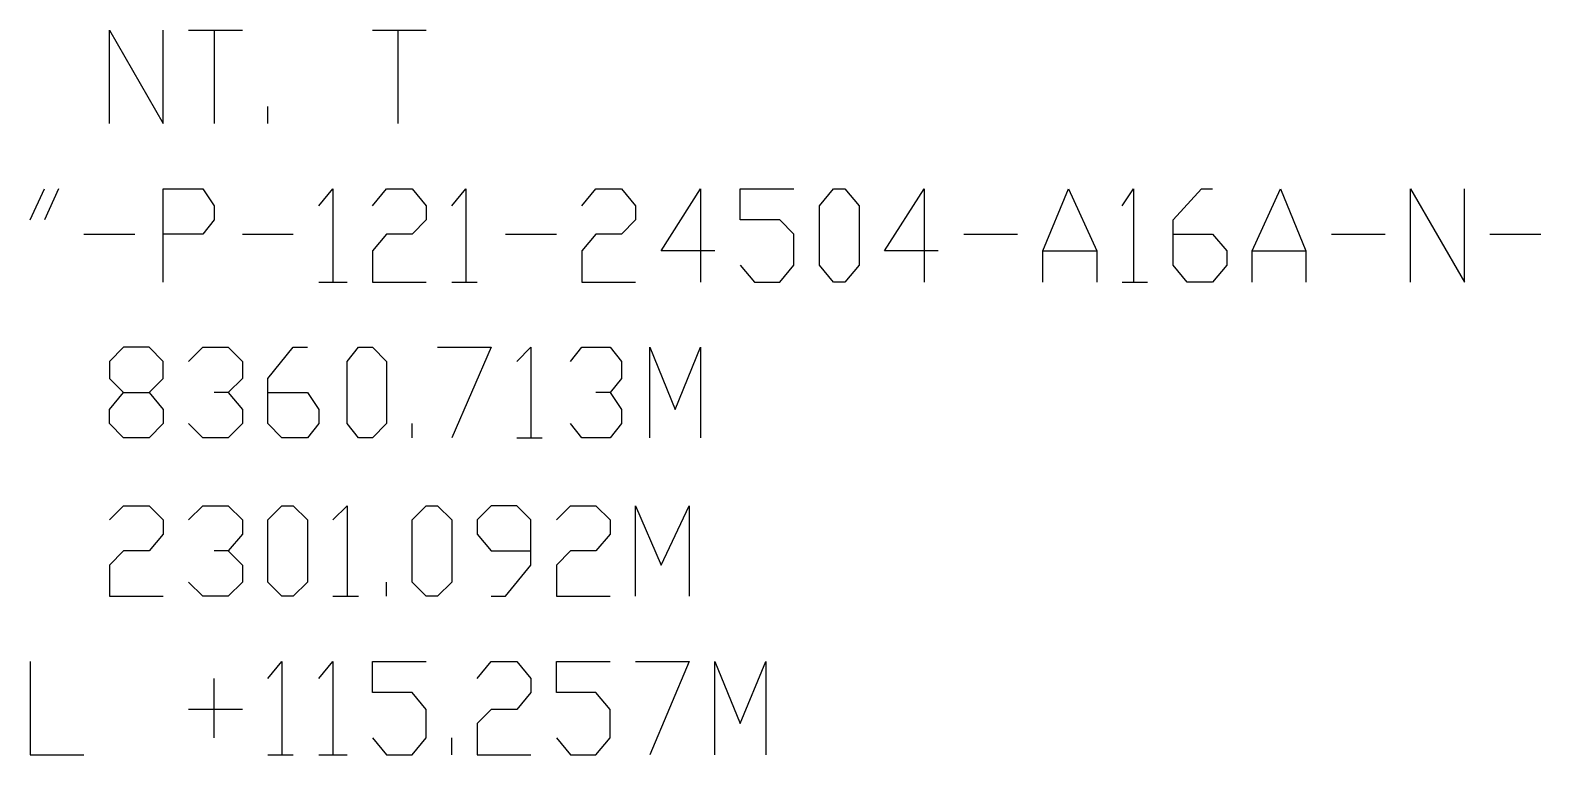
# Model space of a CAD drawing. Header units: millimetres. Extents: x 43 to 817, y 0 to 715.
# Drawn here: x 611.1 to 675.2, y 61.5 to 92.2 of the extents above; entities that cross this region are included whole.
import ezdxf

# ---------------------------------------------------------------- set-up
doc = ezdxf.new("R2010")
doc.units = ezdxf.units.MM
doc.layers.add('DIAGRAM', color=4, linetype='Continuous')

msp = doc.modelspace()

# ---------------------------------------------------------------- linework, layer by layer
at = {"layer": 'DIAGRAM'}
for p, q in [((614.44, 88.24), (614.44, 92.2)), ((614.44, 92.2), (616.72, 88.24)), ((616.72, 88.24), (616.72, 92.2)), ((617.8, 92.2), (620.08, 92.2)), ((618.88, 92.2), (618.88, 88.24)), ((625.6, 92.2), (627.88, 92.2)), ((626.68, 92.2), (626.68, 88.24)), ((621.16, 88.24), (621.16, 88.96)), ((611.08, 84.16), (611.68, 85.48)), ((612.28, 85.48), (611.68, 84.16)), ((616.72, 81.52), (616.72, 85.48)), ((616.72, 85.48), (618.4, 85.48)), ((618.4, 85.48), (618.88, 84.76)), ((623.32, 84.76), (623.92, 85.48)), ((623.92, 85.48), (623.92, 81.52)), ((625.6, 84.76), (626.2, 85.48)), ((626.2, 85.48), (627.28, 85.48)), ((627.28, 85.48), (627.88, 84.76)), ((628.96, 84.76), (629.56, 85.48)), ((629.56, 85.48), (629.56, 81.52)), ((634.48, 84.76), (635.08, 85.48)), ((635.08, 85.48), (636.16, 85.48)), ((636.16, 85.48), (636.76, 84.76)), ((637.84, 82.84), (639.52, 85.48)), ((639.52, 85.48), (639.52, 81.52)), ((641.2, 84.16), (641.2, 85.48)), ((641.2, 85.48), (643.48, 85.48)), ((644.56, 84.76), (645.16, 85.48)), ((645.16, 85.48), (645.64, 85.48)), ((645.64, 85.48), (646.24, 84.76)), ((647.32, 82.84), (649, 85.48)), ((649, 85.48), (649, 81.52)), ((654.04, 82.84), (655.12, 85.48)), ((655.12, 85.48), (656.32, 82.84)), ((657.4, 84.76), (657.88, 85.48)), ((657.88, 85.48), (657.88, 81.52)), ((659.56, 84.16), (660.76, 85.48)), ((660.76, 85.48), (661.24, 85.48)), ((662.92, 82.84), (664.12, 85.48)), ((664.12, 85.48), (665.2, 82.84)), ((669.64, 81.52), (669.64, 85.48)), ((669.64, 85.48), (671.92, 81.52)), ((671.92, 81.52), (671.92, 85.48)), ((618.88, 84.76), (618.88, 84.16)), ((627.88, 84.76), (627.88, 84.16)), ((636.76, 84.76), (636.76, 84.16)), ((644.56, 82.24), (644.56, 84.76)), ((646.24, 84.76), (646.24, 82.24)), ((618.88, 84.16), (618.4, 83.56)), ((627.88, 84.16), (627.28, 83.56)), ((636.76, 84.16), (636.16, 83.56)), ((642.88, 84.16), (641.2, 84.16)), ((643.48, 83.56), (642.88, 84.16)), ((659.56, 82.24), (659.56, 84.16)), ((613.36, 83.56), (615.52, 83.56)), ((618.4, 83.56), (616.72, 83.56)), ((620.08, 83.56), (622.24, 83.56)), ((626.2, 83.56), (625.6, 82.84)), ((627.28, 83.56), (626.2, 83.56)), ((631.24, 83.56), (633.4, 83.56)), ((635.08, 83.56), (634.48, 82.84)), ((636.16, 83.56), (635.08, 83.56)), ((643.48, 82.24), (643.48, 83.56)), ((650.68, 83.56), (652.96, 83.56)), ((659.56, 83.56), (661.24, 83.56)), ((661.24, 83.56), (661.84, 82.84)), ((666.28, 83.56), (668.56, 83.56)), ((673, 83.56), (675.16, 83.56)), ((625.6, 82.84), (625.6, 81.52)), ((634.48, 82.84), (634.48, 81.52)), ((640.12, 82.84), (637.84, 82.84)), ((649.6, 82.84), (647.32, 82.84)), ((654.04, 81.52), (654.04, 82.84)), ((654.04, 82.84), (656.32, 82.84)), ((656.32, 82.84), (656.32, 81.52)), ((661.84, 82.84), (661.84, 82.24)), ((662.92, 81.52), (662.92, 82.84)), ((662.92, 82.84), (665.2, 82.84)), ((665.2, 82.84), (665.2, 81.52)), ((641.2, 82.24), (641.8, 81.52)), ((642.88, 81.52), (643.48, 82.24)), ((645.16, 81.52), (644.56, 82.24)), ((646.24, 82.24), (645.64, 81.52)), ((660.16, 81.52), (659.56, 82.24)), ((661.84, 82.24), (661.24, 81.52)), ((623.32, 81.52), (624.52, 81.52)), ((625.6, 81.52), (627.88, 81.52)), ((628.96, 81.52), (630.04, 81.52)), ((634.48, 81.52), (636.76, 81.52)), ((641.8, 81.52), (642.88, 81.52)), ((645.64, 81.52), (645.16, 81.52)), ((657.4, 81.52), (658.48, 81.52)), ((661.24, 81.52), (660.16, 81.52)), ((615.04, 78.76), (614.44, 78.16)), ((616.12, 78.76), (615.04, 78.76)), ((616.72, 78.16), (616.12, 78.76)), ((617.8, 78.16), (618.4, 78.76)), ((618.4, 78.76), (619.48, 78.76)), ((619.48, 78.76), (620.08, 78.16)), ((621.16, 77.44), (622.24, 78.76)), ((622.24, 78.76), (622.84, 78.76)), ((624.52, 78.16), (625, 78.76)), ((625, 78.76), (625.6, 78.76)), ((625.6, 78.76), (626.2, 78.16)), ((628.36, 78.76), (630.64, 78.76)), ((630.64, 78.76), (628.96, 74.92)), ((631.72, 78.16), (632.32, 78.76)), ((632.32, 78.76), (632.32, 74.92)), ((634, 78.16), (634.48, 78.76)), ((634.48, 78.76), (635.68, 78.76)), ((635.68, 78.76), (636.16, 78.16)), ((637.36, 74.92), (637.36, 78.76)), ((637.36, 78.76), (638.44, 76.12)), ((638.44, 76.12), (639.52, 78.76)), ((639.52, 78.76), (639.52, 74.92)), ((614.44, 78.16), (614.44, 77.44)), ((616.72, 77.44), (616.72, 78.16)), ((620.08, 78.16), (620.08, 77.44)), ((624.52, 75.52), (624.52, 78.16)), ((626.2, 78.16), (626.2, 75.52)), ((636.16, 78.16), (636.16, 77.44)), ((614.44, 77.44), (615.04, 76.84)), ((616.12, 76.84), (616.72, 77.44)), ((620.08, 77.44), (619.48, 76.84)), ((621.16, 75.52), (621.16, 77.44)), ((636.16, 77.44), (635.68, 76.84)), ((614.44, 76.12), (615.04, 76.84)), ((615.04, 76.84), (616.12, 76.84)), ((616.12, 76.84), (616.72, 76.12)), ((619.48, 76.84), (618.88, 76.84)), ((619.48, 76.84), (620.08, 76.12)), ((621.16, 76.84), (622.84, 76.84)), ((622.84, 76.84), (623.32, 76.12)), ((635.68, 76.84), (635.08, 76.84)), ((635.68, 76.84), (636.16, 76.12)), ((614.44, 75.52), (614.44, 76.12)), ((616.72, 76.12), (616.72, 75.52)), ((620.08, 76.12), (620.08, 75.52)), ((623.32, 76.12), (623.32, 75.52)), ((636.16, 76.12), (636.16, 75.52)), ((615.04, 74.92), (614.44, 75.52)), ((616.72, 75.52), (616.12, 74.92)), ((618.4, 74.92), (617.8, 75.52)), ((620.08, 75.52), (619.48, 74.92)), ((621.76, 74.92), (621.16, 75.52)), ((623.32, 75.52), (622.84, 74.92)), ((625, 74.92), (624.52, 75.52)), ((626.2, 75.52), (625.6, 74.92)), ((627.28, 74.92), (627.28, 75.52)), ((634.48, 74.92), (634, 75.52)), ((636.16, 75.52), (635.68, 74.92)), ((616.12, 74.92), (615.04, 74.92)), ((619.48, 74.92), (618.4, 74.92)), ((622.84, 74.92), (621.76, 74.92)), ((625.6, 74.92), (625, 74.92)), ((631.72, 74.92), (632.8, 74.92)), ((635.68, 74.92), (634.48, 74.92)), ((614.44, 71.44), (615.04, 72.04)), ((615.04, 72.04), (616.12, 72.04)), ((616.12, 72.04), (616.72, 71.44)), ((617.8, 71.44), (618.4, 72.04)), ((618.4, 72.04), (619.48, 72.04)), ((619.48, 72.04), (620.08, 71.44)), ((621.16, 71.44), (621.76, 72.04)), ((621.76, 72.04), (622.24, 72.04)), ((622.24, 72.04), (622.84, 71.44)), ((623.92, 71.44), (624.52, 72.04)), ((624.52, 72.04), (624.52, 68.2)), ((627.28, 71.44), (627.88, 72.04)), ((627.88, 72.04), (628.36, 72.04)), ((628.36, 72.04), (628.96, 71.44)), ((630.64, 72.04), (630.04, 71.44)), ((631.72, 72.04), (630.64, 72.04)), ((632.32, 71.44), (631.72, 72.04)), ((633.4, 71.44), (634, 72.04)), ((634, 72.04), (635.08, 72.04)), ((635.08, 72.04), (635.68, 71.44)), ((636.76, 68.2), (636.76, 72.04)), ((636.76, 72.04), (637.84, 69.52)), ((637.84, 69.52), (639.04, 72.04)), ((639.04, 72.04), (639.04, 68.2)), ((616.72, 71.44), (616.72, 70.84)), ((620.08, 71.44), (620.08, 70.84)), ((621.16, 68.8), (621.16, 71.44)), ((622.84, 71.44), (622.84, 68.8)), ((627.28, 68.8), (627.28, 71.44)), ((628.96, 71.44), (628.96, 68.8)), ((630.04, 71.44), (630.04, 70.84)), ((632.32, 69.52), (632.32, 71.44)), ((635.68, 71.44), (635.68, 70.84)), ((616.72, 70.84), (616.12, 70.12)), ((620.08, 70.84), (619.48, 70.12)), ((630.04, 70.84), (630.64, 70.12)), ((635.68, 70.84), (635.08, 70.12)), ((615.04, 70.12), (614.44, 69.52)), ((616.12, 70.12), (615.04, 70.12)), ((619.48, 70.12), (618.88, 70.12)), ((619.48, 70.12), (620.08, 69.52)), ((630.64, 70.12), (632.32, 70.12)), ((634, 70.12), (633.4, 69.52)), ((635.08, 70.12), (634, 70.12)), ((614.44, 69.52), (614.44, 68.2)), ((620.08, 69.52), (620.08, 68.8)), ((631.24, 68.2), (632.32, 69.52)), ((633.4, 69.52), (633.4, 68.2)), ((618.4, 68.2), (617.8, 68.8)), ((620.08, 68.8), (619.48, 68.2)), ((621.76, 68.2), (621.16, 68.8)), ((622.84, 68.8), (622.24, 68.2)), ((626.2, 68.2), (626.2, 68.8)), ((627.88, 68.2), (627.28, 68.8)), ((628.96, 68.8), (628.36, 68.2)), ((614.44, 68.2), (616.72, 68.2)), ((619.48, 68.2), (618.4, 68.2)), ((622.24, 68.2), (621.76, 68.2)), ((623.92, 68.2), (625, 68.2)), ((628.36, 68.2), (627.88, 68.2)), ((630.64, 68.2), (631.24, 68.2)), ((633.4, 68.2), (635.68, 68.2)), ((611.08, 65.44), (611.08, 61.48)), ((621.16, 64.72), (621.76, 65.44)), ((621.76, 65.44), (621.76, 61.48)), ((623.32, 64.72), (623.92, 65.44)), ((623.92, 65.44), (623.92, 61.48)), ((625.6, 64.12), (625.6, 65.44)), ((625.6, 65.44), (627.88, 65.44)), ((630.04, 64.72), (630.64, 65.44)), ((630.64, 65.44), (631.72, 65.44)), ((631.72, 65.44), (632.32, 64.72)), ((633.4, 64.12), (633.4, 65.44)), ((633.4, 65.44), (635.68, 65.44)), ((636.76, 65.44), (639.04, 65.44)), ((639.04, 65.44), (637.36, 61.48)), ((640.12, 61.48), (640.12, 65.44)), ((640.12, 65.44), (641.2, 62.8)), ((641.2, 62.8), (642.28, 65.44)), ((642.28, 65.44), (642.28, 61.48)), ((618.88, 62.2), (618.88, 64.72)), ((627.28, 64.12), (625.6, 64.12)), ((627.88, 63.4), (627.28, 64.12)), ((632.32, 64.12), (631.72, 63.4)), ((632.32, 64.72), (632.32, 64.12)), ((635.08, 64.12), (633.4, 64.12)), ((635.68, 63.4), (635.08, 64.12)), ((620.08, 63.4), (617.8, 63.4)), ((627.88, 62.2), (627.88, 63.4)), ((630.64, 63.4), (630.04, 62.8)), ((630.04, 62.8), (630.04, 61.48)), ((631.72, 63.4), (630.64, 63.4)), ((635.68, 62.2), (635.68, 63.4)), ((625.6, 62.2), (626.2, 61.48)), ((627.28, 61.48), (627.88, 62.2)), ((628.96, 61.48), (628.96, 62.2)), ((633.4, 62.2), (634, 61.48)), ((635.08, 61.48), (635.68, 62.2)), ((611.08, 61.48), (613.36, 61.48)), ((621.16, 61.48), (622.24, 61.48)), ((623.32, 61.48), (624.52, 61.48)), ((626.2, 61.48), (627.28, 61.48)), ((630.04, 61.48), (632.32, 61.48)), ((634, 61.48), (635.08, 61.48))]:
    msp.add_line(p, q, dxfattribs=at)

doc.saveas('drawing.dxf')
